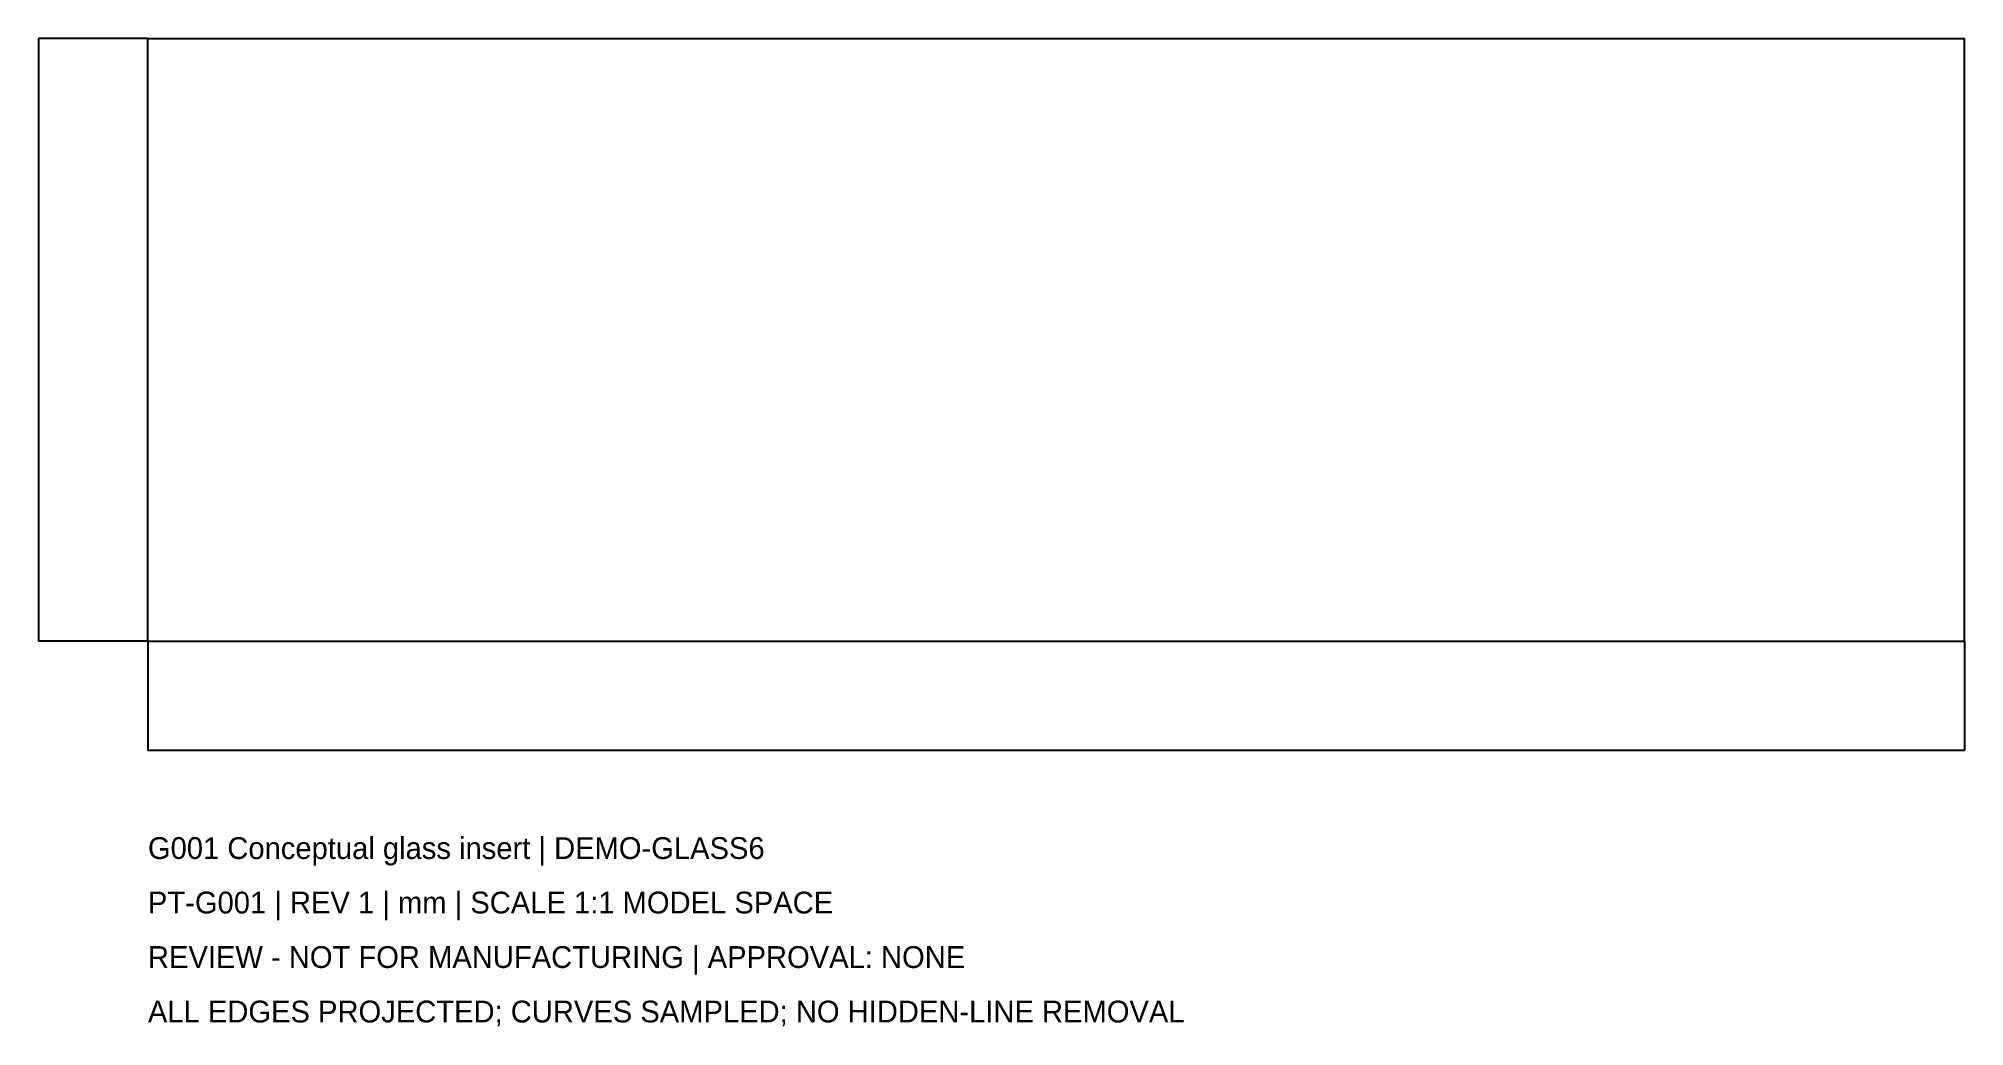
# Model space of a CAD drawing. Header units: millimetres. Extents: x -922 to 823, y -622 to 273.
import ezdxf

# ---------------------------------------------------------------- set-up
doc = ezdxf.new("R2010")
doc.units = ezdxf.units.MM
for name, color, linetype in [('CAD', 7, 'Continuous'), ('DIMENSIONS', 2, 'Continuous'), ('NOTES', 3, 'Continuous')]:
    doc.layers.add(name, color=color, linetype=linetype)
doc.styles.add('OpenSansCondensed-Light', font='OpenSansCondensed-Light.ttf')
doc.dimstyles.new('EZDXF', dxfattribs={"dimtxt": 0.25, "dimasz": 0.175, "dimexe": 0.375, "dimexo": 0.125, "dimgap": 0.1, "dimtad": 1, "dimlfac": 100, "dimzin": 12, "dimdsep": 46, "dimtxsty": 'OpenSansCondensed-Light', "dimblk": 'ARCHTICK', "dimcen": 2.5, "dimazin": 3, "dimtfac": 0.5, "dimtmove": 2, "dimatfit": 3})

# ---------------------------------------------------------------- blocks, each defined once
blk = doc.blocks.new('_ARCHTICK')
at = {"color": 0, "linetype": 'BYBLOCK', "const_width": 0.15}
blk.add_lwpolyline([(-0.5, -0.5), (0.5, 0.5)], dxfattribs=at)

msp = doc.modelspace()

# ---------------------------------------------------------------- linework, layer by layer
at = {"layer": 'CAD'}
for points in [[(-823, -273), (-823, 273)], [(-823, 273), (-823, 273)], [(-823, -273), (-823, 273)], [(-823, 273), (823, 273)], [(-823, 273), (823, 273)], [(823, -273), (823, 273)], [(823, 273), (823, 273)], [(823, -273), (823, 273)], [(-823, -273), (-823, -273)], [(-823, -273), (823, -273)], [(-823, -273), (823, -273)], [(823, -273), (823, -273)]]:
    msp.add_lwpolyline(points, dxfattribs=at)

# ---------------------------------------------------------------- texts
at = {"layer": 'NOTES'}
for s, p in [('G001 Conceptual glass insert | DEMO-GLASS6', (-823, -470.52)), ('PT-G001 | REV 1 | mm | SCALE 1:1 MODEL SPACE', (-823, -519.9)), ('REVIEW - NOT FOR MANUFACTURING | APPROVAL: NONE', (-823, -569.28)), ('ALL EDGES PROJECTED; CURVES SAMPLED; NO HIDDEN-LINE REMOVAL', (-823, -618.66))]:
    msp.add_text(s, height=19.752, dxfattribs=at).set_placement(p)

# ---------------------------------------------------------------- dimensions: what is measured, and where the dimension line sits
at = {"layer": 'DIMENSIONS'}
msp.add_linear_dim(base=(-921.76, -273), p1=(-823, -273), p2=(-823, 273), angle=90, dimstyle='EZDXF', dxfattribs=at).render()
msp.add_linear_dim(base=(-823, -371.76), p1=(-823, -273), p2=(823, -273), dimstyle='EZDXF', dxfattribs=at).render()

doc.saveas('drawing.dxf')
